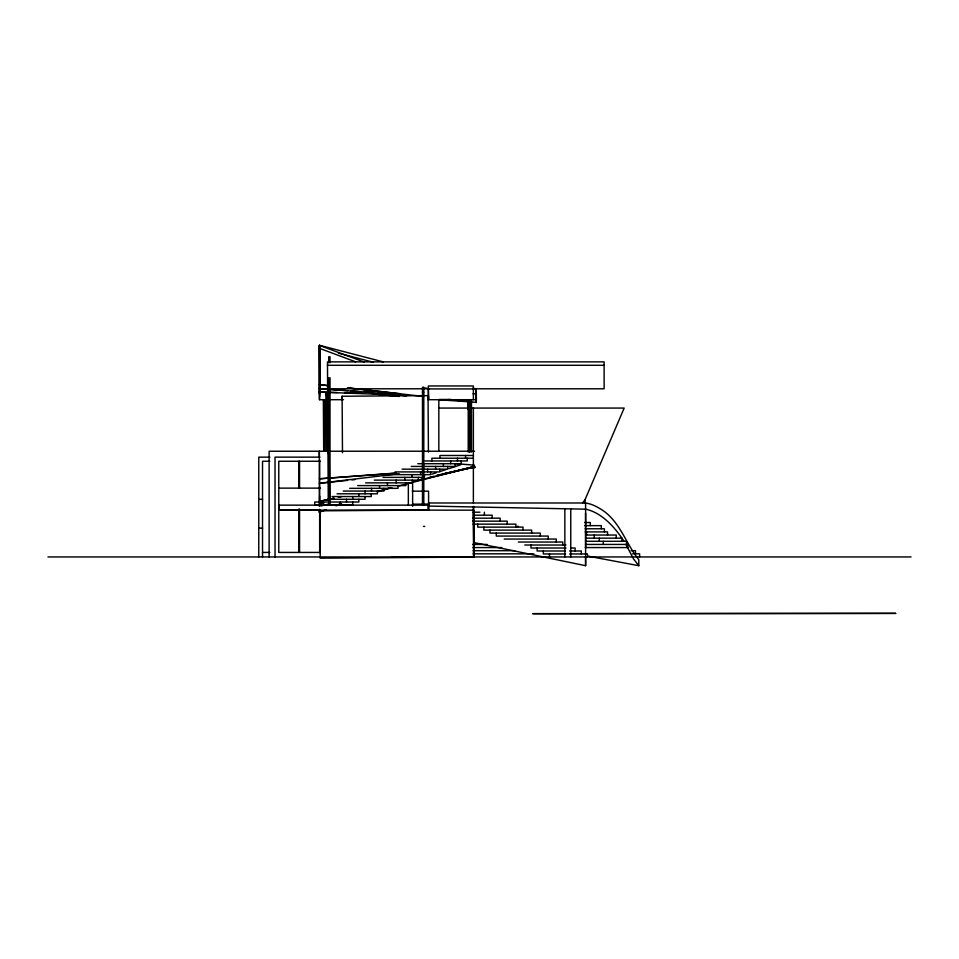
<?xml version="1.0" encoding="UTF-8"?>
<svg xmlns="http://www.w3.org/2000/svg" width="959" height="959" viewBox="0 0 959 959"><rect width="100%" height="100%" fill="white"/><g stroke="black" fill="none" stroke-linecap="round" stroke-linejoin="round"><path stroke-width="1.44" d="M428.469 510.14L428.469 505.141L278.817 505.141L278.817 510.14L428.469 510.14L428.469 505.141M473.854 542.554L585.601 565.702L585.601 557.251M585.601 547.925L585.601 513.017M587.579 556.064L638.79 565.702L638.79 559.672C625.172 542.83 619.466 519.382 599.207 508.198A462.214 119.635 -90 0 0 585.601 502.984L428.901 502.984L428.901 506.076L585.601 509.181A492.77 127.535 -90 0 1 600.106 515.462C609.948 522.092 617.584 531.442 624.009 541.296M319.335 506.4L319.335 451.221L319.335 457.143M319.659 496.175L319.563 501.941M326.276 509.589L319.335 512.274L319.383 510.727M582.581 502.984L585.074 499.627L624.177 408.066L471.996 408.066M335.998 505.837L341.548 503.691M337.904 504.71L340.757 503.775M377.786 491.739L390.613 487.58M431.922 474.154L436.201 472.763M440.469 471.372L446.163 469.526M449.016 468.603L460.416 464.899M320.786 506.028L329.5 503.787M377.378 491.464L391.883 487.735M397.685 486.237L474.585 466.446L436.872 475.58M418.004 480.159L422.356 479.104M429.608 477.342L433.959 476.287M413.653 481.502L474.585 466.901L444.125 473.65M436.872 475.4L474.585 467.045M399.172 473.698L319.335 483.3L347.482 480.375M351.917 479.92L354.878 479.608M467.441 467.932L474.837 467.165M467.489 468.232L474.885 467.536L467.477 468.04M396.355 473.015L319.335 478.805L396.367 473.207M471.876 467.345L474.837 467.117M328.254 500.346L327.475 361.867L604.11 361.867L604.11 388.791L474.01 388.791M325.976 450.718L325.904 393.969L326.815 393.969L327.211 450.706L325.964 450.706L327.211 450.706M327.355 394.137L328.517 394.125L327.415 394.137L328.026 451.293M323.339 399.771L323.698 450.526L324.442 450.526L324.633 399.759M329.177 453.571L328.469 453.559M328.302 450.862L328.505 450.874M328.314 451.078L328.505 451.078M342.483 452.696L342.111 396.247L428.05 395.623L428.074 399.711M327.918 453.08L329.213 453.068L329.548 500.334M412.67 510.164L319.886 510.823L320.222 558.162L473.854 557.083L473.854 510.164L412.67 510.14M327.726 388.791L328.757 388.779L329.177 447.673M327.475 365.295L604.11 365.295M327.475 388.791L429.152 388.791M425.556 387.88L428.349 388.922L473.374 388.922M422.487 392.231L423.794 392.231M473.051 393.789L476.036 393.789L476.036 399.699L428.349 399.699L428.349 385.974L473.374 385.974L473.374 399.699M439.078 399.495L448.021 399.495M325.557 399.699L319.335 399.699L319.335 345.336L364.06 361.999M329.68 399.699L343.526 399.699M439.114 408.066L469.011 408.066M474.549 451.221L269.119 451.245L269.119 556.951M473.374 455.489L439.929 455.489L439.929 458.222M269.97 457.143L258.774 457.143L258.774 556.951M319.958 457.143L275.029 457.143L275.029 556.951M473.374 458.222L431.886 458.222L431.886 460.955M425.053 460.955L467.249 460.955L467.249 458.222M269.827 461.255L262.526 461.255L262.526 556.951M320.162 461.255L278.769 461.255L278.769 552.432L320.162 552.432M417.8 463.7L461.135 463.7L461.135 460.955M411.267 466.434L455.022 466.434L455.022 463.7M402.049 469.167L447.685 469.167L447.685 466.434M395 471.912L439.737 471.912L439.737 469.167M386.321 474.645L430.567 474.645L430.567 471.912M382.977 477.378L424.453 477.378L424.453 474.645M374.322 480.123L418.34 480.123L418.34 477.378M365.619 482.856L412.226 482.856L412.226 480.123M357.719 485.59L405.909 485.59L405.909 482.856M278.769 488.131L320.474 488.131M349.699 488.335L398.009 488.335L398.009 485.59M343.214 491.068L383.876 491.068L383.876 488.335M412.334 491.164L428.577 491.164L428.577 505.129M337.041 493.801L377.402 493.801L377.402 491.068M332.03 496.546L371.229 496.546L371.229 493.801M258.774 499.315L262.526 499.315M328.194 499.279L365.055 499.279L365.055 496.546M319.131 504.758L314.744 504.758L314.744 502.013L358.882 502.013L358.882 499.279M325.245 504.758L352.708 504.758L352.708 502.013M278.817 510.164L320.462 510.164M472.811 512.202L479.92 512.202M473.35 515.187L492.183 515.187L492.183 518.172M472.607 518.172L500.154 518.172L500.154 521.157M472.607 521.157L507.191 521.157L507.191 524.141M584.822 522.511L590.3 522.511L590.3 525.64M473.111 524.141L515.882 524.141L515.882 527.126M584.822 525.64L601.281 525.64L601.281 528.781M423.446 526.383L424.753 526.383M517.225 526.383L518.531 526.383M258.774 528.133L262.526 528.133M585.17 528.781L604.41 528.781L604.41 531.909M585.194 531.909L607.55 531.909L607.55 535.038M585.673 535.038L616.265 535.038L616.265 538.167M585.673 538.167L622.007 538.167L622.007 541.296M504.182 539.054L556.268 539.054L556.268 542.039M585.553 541.296L626.515 541.296L626.515 544.436L585.553 544.436M518.316 542.039L562.741 542.039L562.741 545.024M472.607 544.436L487.1 544.436M524.789 545.024L566.002 545.024M472.931 547.565L501.797 547.565M585.29 547.565L627.941 547.565L627.941 544.436M566.002 548.009L530.962 548.009L530.962 545.024M570.713 548.009L575.1 548.009L575.1 550.993M473.135 550.694L514.755 550.694M631.034 550.694L635.493 550.694L635.493 553.822M565.211 550.993L537.136 550.993L537.136 548.009M569.598 550.993L581.274 550.993L581.274 553.966M262.526 552.432L269.827 552.432M473.135 553.822L533.827 553.822M632.52 553.822L639.641 553.822L639.641 556.951M565.546 553.966L543.321 553.966L543.321 550.993M569.598 553.966L587.447 553.966L587.447 556.951M47.95 556.951L911.05 556.951M392.087 557.251L408.342 556.951M326.815 393.969L325.521 393.981M324.993 450.526L323.71 450.538M329.788 392.339L337.256 392.531M344.725 392.722L362.646 393.19M329.8 392.471L404.53 395.276M326.815 389.174L319.335 388.659L406.388 395.228M329.8 389.39L347.733 390.625M350.73 390.828L361.183 391.548M364.18 391.752L373.147 392.375M377.63 392.675L386.597 393.298M392.579 393.705L397.062 394.017M438.994 399.759L468.819 401.797M471.804 402.001L476.323 402.432M455.741 463.629L474.585 465.199M372.536 393.837L399.124 396.451M449.699 399.459L468.891 401.521L448.249 399.4M348.848 387.963L400.478 393.753M347.386 387.832L422.655 396.367M391.763 393.765L406.532 396.043M383.276 361.891L319.635 345.336L319.635 399.699M338.443 353.176L373.159 362.202M472.967 388.167L475.856 388.922A995.694 1.99 86.3 0 1 476.143 397.038M319.335 348.285L355.681 361.831M638.79 565.702L633.539 558.965L625.915 544.376M473.494 513.065L473.83 556.951M473.494 506.724L473.854 557.083M467.86 401.773L467.908 409.229M428.505 510.164L428.457 504.086L412.622 504.194L412.634 505.141M342.111 396.247L342.135 400.335M428.05 395.623L428.433 452.073M428.901 502.984L428.901 504.026M603.283 541.296L603.283 544.436M599.303 538.167L599.303 541.296M594.232 535.038L594.232 538.167M586.548 531.909L586.548 535.038M585.601 502.984L585.601 555.189M585.601 556.196L585.601 565.702M585.074 499.627L585.074 502.984M570.761 509.037L570.761 556.951M564.851 509.037L564.851 556.951M549.495 553.966L549.495 556.951M548.248 539.054L548.248 536.069L496.282 536.069L496.282 533.084M540.349 536.069L540.349 533.084L489.965 533.084L489.965 530.111M531.646 533.084L531.646 530.111L483.851 530.111L483.851 527.126M522.991 530.111L522.991 527.126L477.738 527.126L477.738 524.141M484.391 512.202L484.391 515.187M476.335 393.789L476.335 399.699M473.47 506.328L473.494 557.083M473.374 408.066L473.374 502.984M471.48 399.843L471.48 452.097M470.186 399.843L470.042 452.097M469.49 399.843L469.49 452.097M468.208 399.843L468.208 452.097M465.535 455.489L465.535 458.222M457.491 458.222L457.491 460.955M450.658 460.955L450.658 463.7M443.406 463.7L443.406 466.434M438.826 399.699L438.826 451.221M435.614 466.434L435.614 469.167M427.654 469.167L427.654 471.912M420.605 471.912L420.605 474.645M412.622 481.814L412.622 506.304M411.926 474.645L411.926 477.378M408.342 483.324L408.342 505.141M404.806 477.378L404.806 480.123M396.151 480.123L396.151 482.856M387.448 482.856L387.448 485.59M379.548 485.59L379.548 488.335M371.529 488.335L371.529 491.068M365.055 491.068L365.055 493.801M358.882 493.801L358.882 496.546M352.708 496.546L352.708 499.279M346.523 499.279L346.523 502.013M340.349 502.013L340.349 504.758M330.016 362.754L330.016 356.772L328.709 356.772L328.709 362.754M330.016 377.702L330.016 504.782M328.709 377.702L328.709 504.782M319.659 459.924L319.659 505.141M319.659 509.565L319.659 552.432M319.335 509.337L319.335 512.274M299.544 461.255L299.544 488.155M299.544 509.085L299.544 552.432M298.824 461.255L298.824 488.155M298.824 509.085L298.824 552.432M475.856 388.934A901.412 1.427 87 0 1 476.12 400.514M476 389.426A901.412 1.427 87 0 1 476.12 397.565M319.635 348.441A904.84 1.498 89.5 0 1 319.635 396.535M319.635 345.492A904.84 1.498 89.5 0 1 319.635 393.574M428.349 388.922A699.243 1.163 87.4 0 1 428.553 397.038M319.335 345.336A649.555 0.899 89.6 0 1 319.335 393.789M428.649 396.738A634.115 0.839 87.9 0 1 428.601 398.728M323.698 503.043L319.347 504.11L323.698 503.055M333.864 498.189L319.359 501.413L333.864 498.201M341.116 496.57L338.215 497.218L341.116 496.606M327.403 394.341L328.517 394.329L327.403 394.341M325.712 394.605L326.971 394.593L325.796 394.593M327.403 394.557L328.517 394.545L327.403 394.557M327.558 394.76L328.398 394.748L327.558 394.76M327.558 394.964L328.398 394.952L327.558 394.964M327.558 395.168L328.398 395.168L327.558 395.168M327.558 395.384L328.398 395.372L327.558 395.384M327.558 395.587L328.398 395.576L327.558 395.587M327.558 395.791L328.398 395.791L327.558 395.791M327.558 396.007L328.398 395.995L327.558 396.007M327.558 396.211L328.41 396.199L327.558 396.211M327.558 396.415L328.434 396.415L327.558 396.415M423.794 387.34L422.487 387.34L422.487 504.782L423.794 504.782L423.794 387.34M895.67 613.376L532.796 613.664L895.67 613.376M326.803 392.267L319.335 392.075L326.815 392.351M328.194 385.65L319.335 384.655L328.194 385.662"/></g></svg>
